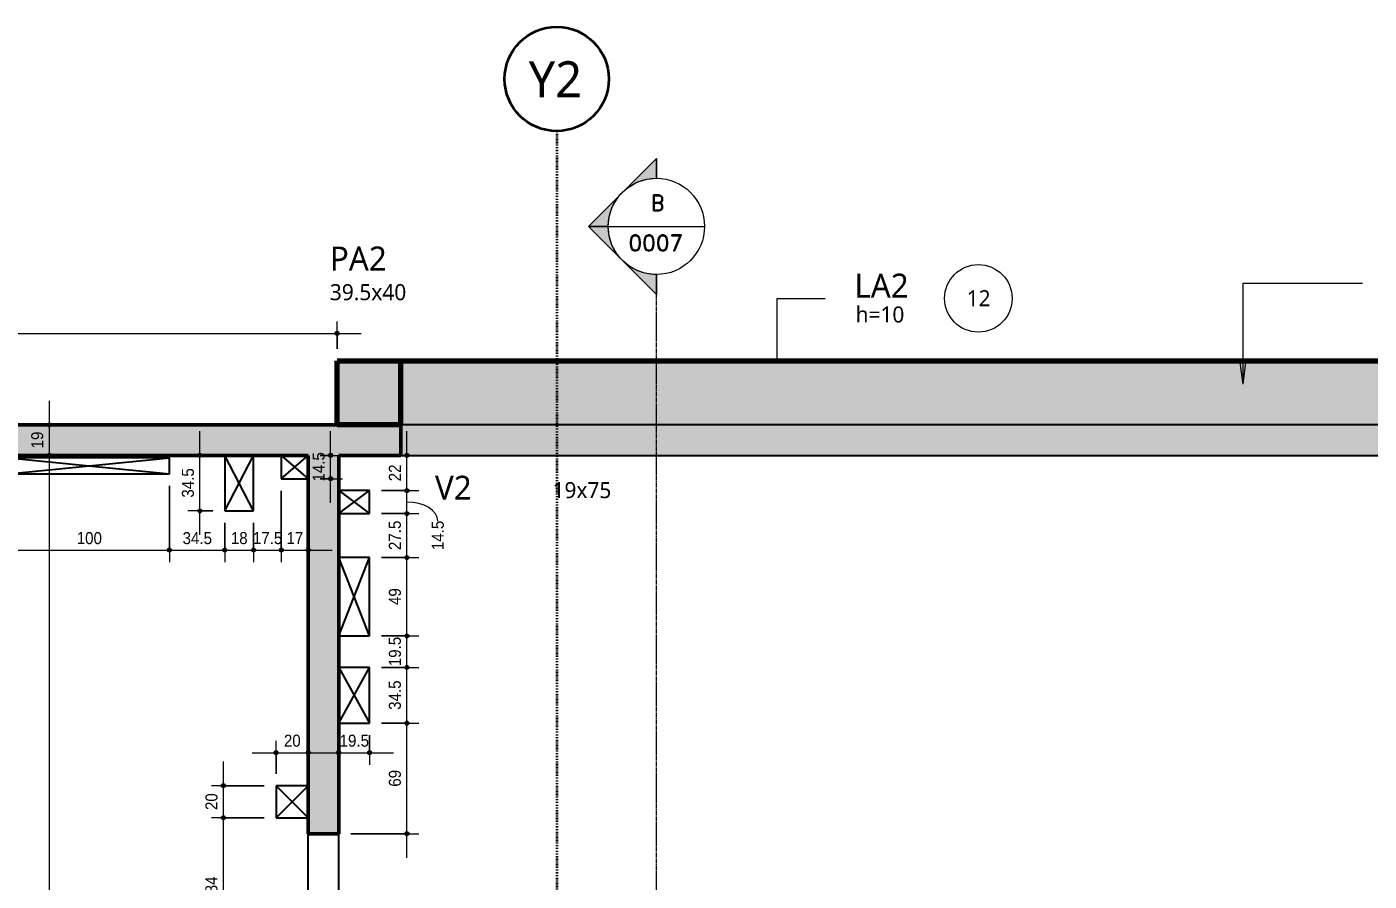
# Model space of a CAD drawing. Header units: centimetres. Extents: x -1981 to 73905, y -3196 to 88043.
# Drawn here: x -82 to 755, y 423 to 955 of the extents above; entities that cross this region are included whole.
import ezdxf

# ---------------------------------------------------------------- set-up
doc = ezdxf.new("R2010")
doc.units = ezdxf.units.CM
doc.linetypes.add('Centro de 6 mm', pattern=[1.32, 0.6, -0.24, 0.24, -0.24])
doc.linetypes.add('Dash dot', pattern=[1.5875, 0.635, -0.47625, 0, -0.47625])
for name, color, linetype, lineweight in [('A-ANNO-DIMS', 7, 'Continuous', 9), ('A-ANNO-DIMS-50', 7, 'Continuous', 9), ('A-DETL-THIN', 7, 'Continuous', 25), ('A-FLOR', 7, 'Continuous', 25), ('A-FLOR-IDEN', 7, 'Continuous', 9), ('G-ANNO-SYMB', 7, 'Continuous', 9), ('G-ANNO-TEXT', 7, 'Continuous', 9), ('S-BEAM', 7, 'Continuous', 25), ('S-BEAM-IDEN', 7, 'Continuous', 9), ('S-COLS', 7, 'Continuous', 25), ('S-COLS-IDEN', 7, 'Continuous', 9), ('S-GRID', 7, 'Continuous', 9), ('S-GRID-IDEN', 7, 'Continuous', 9)]:
    doc.layers.add(name, color=color, linetype=linetype, lineweight=lineweight)
doc.layers.add('A-DETL', color=7, linetype='Continuous', lineweight=18, true_color=0x00a600)
doc.styles.add('Arial_1', font='arial.ttf', dxfattribs={"width": 0.9, "height": 7.5})
doc.styles.add('Gadugi', font='gadugi.ttf', dxfattribs={"height": 15})
doc.styles.add('Gadugi_1', font='gadugi.ttf', dxfattribs={"height": 10})
doc.styles.add('Gadugi_3', font='gadugi.ttf', dxfattribs={"height": 22.5})
doc.styles.add('RomanD', font='romand__.ttf', dxfattribs={"height": 10})
doc.dimstyles.new('PED_1_5mm_ESQ', dxfattribs={"dimscale": 30.48, "dimtxt": 7.651945, "dimasz": 0.328084, "dimexe": 0.246063, "dimexo": 0.246063, "dimgap": 0.049213, "dimtad": 1, "dimdec": 1, "dimrnd": 0.5, "dimdsep": 46, "dimtxsty": 'Arial_1', "dimblk1": 'DOTSMALL', "dimblk2": 'DOTSMALL', "dimsah": 1, "dimcen": 0.09, "dimdle": 0.492126, "dimazin": 0, "dimtfac": 1, "dimtdec": 4, "dimtix": 1, "dimtmove": 0, "dimatfit": 3, "dimfxl": 1, "dimtvp": 1, "dimtolj": 1, "dimtzin": 0, "dimarcsym": 2})
doc.dimstyles.new('PED_1_5mm_ESQ_2', dxfattribs={"dimscale": 30.48, "dimtxt": 7.651945, "dimasz": 0.328084, "dimexe": 0.246063, "dimexo": 0.246063, "dimgap": 0.049213, "dimtad": 1, "dimdec": 1, "dimrnd": 0.5, "dimdsep": 46, "dimtxsty": 'Arial_1', "dimblk1": 'DOTSMALL', "dimblk2": 'DOTSMALL', "dimsah": 1, "dimcen": 0.09, "dimdle": 0.492126, "dimazin": 0, "dimtfac": 1, "dimtdec": 4, "dimtix": 1, "dimtmove": 1, "dimatfit": 3, "dimfxl": 1, "dimtvp": 1, "dimtolj": 1, "dimtzin": 0, "dimarcsym": 2})

# ---------------------------------------------------------------- blocks, each defined once
blk = doc.blocks.new('Corte - M_Cabeça do corte - Preenchida-2060824-PL G 001 - FORMA DO PAVIMENTO TIPO 2')
at = {"layer": 'G-ANNO-SYMB'}
h = blk.add_hatch(color=256, dxfattribs=at)
edge = h.paths.add_edge_path(flags=0)
edge.add_line((-0.6, 0.849), (-0.6, 0.6))
edge.add_arc((-0.6, 0), 0.6, 90, 135)
edge.add_line((-1.024, 0.424), (-0.6, 0.849))
h = blk.add_hatch(color=256, dxfattribs=at)
edge = h.paths.add_edge_path(flags=0)
edge.add_line((-0.6, 0.849), (-0.176, 0.424))
edge.add_arc((-0.6, 0), 0.6, 45, 90)
edge.add_line((-0.6, 0.6), (-0.6, 0.849))
h = blk.add_hatch(color=256, dxfattribs=at)
edge = h.paths.add_edge_path(flags=0)
edge.add_line((-1.449, 0), (-1.024, 0.424))
edge.add_arc((-0.6, 0), 0.6, 135, 180)
edge.add_line((-1.2, 0), (-1.449, 0))
h = blk.add_hatch(color=256, dxfattribs=at)
edge = h.paths.add_edge_path(flags=0)
edge.add_line((0.249, 0), (0, 0))
edge.add_arc((-0.6, 0), 0.6, 360, 405)
edge.add_line((-0.176, 0.424), (0.249, 0))
for p, q in [((-0.6, 0.849), (-1.449, 0)), ((-0.6, 0.849), (-1.024, 0.424)), ((-0.6, 0.849), (0.249, 0)), ((-0.6, 0.6), (-0.6, 0.849)), ((-0.6, 0.849), (-0.6, 0.6)), ((-0.176, 0.424), (-0.6, 0.849)), ((-1.024, 0.424), (-1.449, 0)), ((0.249, 0), (-0.176, 0.424)), ((-1.449, 0), (-1.2, 0)), ((0, 0), (0.249, 0)), ((-1.2, 0), (-1.449, 0)), ((0, 0), (0.249, 0))]:
    blk.add_line(p, q, dxfattribs=at)
for start, end in [(360, 180), (90, 135), (45, 90), (135, 180), (360, 45), (180, 360)]:
    blk.add_arc((-0.6, 0), 0.6, start, end, dxfattribs=at)
blk = doc.blocks.new('PED_TAG_LAJE_R03 - TÍTULO_ESPESSURA_REBAIXO _LADO_-2582900-PL G 001 - FORMA DO PAVIMENTO TIPO 2')
at = {"layer": 'A-FLOR-IDEN'}
blk.add_circle((1.073, 0), 0.421, dxfattribs=at)
blk = doc.blocks.new('Eixo - Y2-2173031-PL G 001 - FORMA DO PAVIMENTO TIPO 2')
at = {"layer": 'S-GRID-IDEN', "color": 40, "lineweight": 35, "true_color": 0xffc000}
blk.add_circle((0, 0), 0.65, dxfattribs=at)
blk = doc.blocks.new('DIMBLOCK63-PL G 001 - FORMA DO PAVIMENTO TIPO 2')
at = {"layer": 'A-ANNO-DIMS-50'}
h = blk.add_hatch(color=256, dxfattribs=at)
edge = h.paths.add_edge_path(flags=0)
edge.add_arc((-68.38, 707.12), 1.25, 0, 360)
h = blk.add_hatch(color=256, dxfattribs=at)
edge = h.paths.add_edge_path(flags=0)
edge.add_arc((-68.38, 688.12), 1.25, 0, 360)
for p, q in [((-68.38, 722.12), (-68.38, 688.12)), ((-74.12, 707.12), (-60.88, 707.12)), ((-68.38, 707.12), (-74.12, 707.12)), ((-74.12, 688.12), (-60.88, 688.12)), ((-68.38, 688.12), (-74.12, 688.12))]:
    blk.add_line(p, q, dxfattribs=at)
for centre in [(-68.38, 707.12), (-68.38, 688.12)]:
    blk.add_circle(centre, 1.25, dxfattribs=at)
at = {"layer": 'A-ANNO-DIMS-50', "color": 0, "insert": (-79.62, 692.44), "char_height": 7.5, "width": 12.4315, "attachment_point": 1, "rotation": 90, "line_spacing_factor": 0.941778, "style": 'Arial_1'}
blk.add_mtext('19', dxfattribs=at)
blk = doc.blocks.new('_DotSmall')
at = {"color": 0, "linetype": 'ByBlock', "const_width": 0.5}
blk.add_lwpolyline([(-0.0625, 0, 1), (0.0625, 0, 1)], format="xyb", close=True, dxfattribs=at)
blk = doc.blocks.new('DIMBLOCK64-PL G 001 - FORMA DO PAVIMENTO TIPO 2')
at = {"layer": 'A-ANNO-DIMS-50'}
h = blk.add_hatch(color=256, dxfattribs=at)
edge = h.paths.add_edge_path(flags=0)
edge.add_arc((-68.38, 688.12), 1.25, 0, 360)
h = blk.add_hatch(color=256, dxfattribs=at)
edge = h.paths.add_edge_path(flags=0)
edge.add_arc((-68.38, -116.45), 1.25, 0, 360)
for p, q in [((-74.12, 688.12), (-60.88, 688.12)), ((-68.38, 688.12), (-74.12, 688.12)), ((-68.38, 688.12), (-68.38, -116.45)), ((-74.12, -116.45), (-60.88, -116.45)), ((-68.38, -116.45), (-74.12, -116.45))]:
    blk.add_line(p, q, dxfattribs=at)
for centre in [(-68.38, 688.12), (-68.38, -116.45)]:
    blk.add_circle(centre, 1.25, dxfattribs=at)
at = {"layer": 'A-ANNO-DIMS-50', "color": 0, "insert": (-79.62, 274.18), "char_height": 7.5, "width": 27.9708, "attachment_point": 1, "rotation": 90, "line_spacing_factor": 0.941778, "style": 'Arial_1'}
blk.add_mtext('804.5', dxfattribs=at)
blk = doc.blocks.new('DIMBLOCK66-PL G 001 - FORMA DO PAVIMENTO TIPO 2')
at = {"layer": 'A-ANNO-DIMS-50'}
h = blk.add_hatch(color=256, dxfattribs=at)
edge = h.paths.add_edge_path(flags=0)
edge.add_arc((-346.85, 764.17), 1.25, 0, 360)
h = blk.add_hatch(color=256, dxfattribs=at)
edge = h.paths.add_edge_path(flags=0)
edge.add_arc((111.15, 764.17), 1.25, 0, 360)
for p, q in [((-346.85, 754.62), (-346.85, 771.67)), ((111.15, 754.62), (111.15, 771.67)), ((-361.85, 764.17), (126.15, 764.17)), ((-346.85, 764.17), (-346.85, 754.62)), ((111.15, 764.17), (111.15, 754.62))]:
    blk.add_line(p, q, dxfattribs=at)
for centre in [(-346.85, 764.17), (111.15, 764.17)]:
    blk.add_circle(centre, 1.25, dxfattribs=at)
at = {"layer": 'A-ANNO-DIMS-50', "color": 0, "insert": (-125.62, 775.4), "char_height": 7.5, "width": 18.6472, "attachment_point": 1, "line_spacing_factor": 0.941778, "style": 'Arial_1'}
blk.add_mtext('458', dxfattribs=at)
blk = doc.blocks.new('DIMBLOCK103-PL G 001 - FORMA DO PAVIMENTO TIPO 2')
at = {"layer": 'A-ANNO-DIMS-50'}
h = blk.add_hatch(color=256, dxfattribs=at)
edge = h.paths.add_edge_path(flags=0)
edge.add_arc((40.26, 462.05), 1.25, 0, 360)
h = blk.add_hatch(color=256, dxfattribs=at)
edge = h.paths.add_edge_path(flags=0)
edge.add_arc((40.26, 378.12), 1.25, 0, 360)
for p, q in [((65.64, 462.05), (32.76, 462.05)), ((40.26, 378.12), (40.26, 462.05)), ((40.26, 462.05), (65.64, 462.05)), ((65.64, 378.12), (32.76, 378.12)), ((40.26, 378.12), (65.64, 378.12))]:
    blk.add_line(p, q, dxfattribs=at)
for centre in [(40.26, 462.05), (40.26, 378.12)]:
    blk.add_circle(centre, 1.25, dxfattribs=at)
at = {"layer": 'A-ANNO-DIMS-50', "color": 0, "insert": (29.02, 414.9), "char_height": 7.5, "width": 12.4315, "attachment_point": 1, "rotation": 90, "line_spacing_factor": 0.941778, "style": 'Arial_1'}
blk.add_mtext('84', dxfattribs=at)
blk = doc.blocks.new('DIMBLOCK104-PL G 001 - FORMA DO PAVIMENTO TIPO 2')
at = {"layer": 'A-ANNO-DIMS-50'}
h = blk.add_hatch(color=256, dxfattribs=at)
edge = h.paths.add_edge_path(flags=0)
edge.add_arc((40.26, 482.05), 1.25, 0, 360)
h = blk.add_hatch(color=256, dxfattribs=at)
edge = h.paths.add_edge_path(flags=0)
edge.add_arc((40.26, 462.05), 1.25, 0, 360)
for p, q in [((40.26, 462.05), (40.26, 497.05)), ((65.64, 482.05), (32.76, 482.05)), ((40.26, 482.05), (65.64, 482.05)), ((65.64, 462.05), (32.76, 462.05)), ((40.26, 462.05), (65.64, 462.05))]:
    blk.add_line(p, q, dxfattribs=at)
for centre in [(40.26, 482.05), (40.26, 462.05)]:
    blk.add_circle(centre, 1.25, dxfattribs=at)
at = {"layer": 'A-ANNO-DIMS-50', "color": 0, "insert": (29.02, 466.87), "char_height": 7.5, "width": 12.4315, "attachment_point": 1, "rotation": 90, "line_spacing_factor": 0.941778, "style": 'Arial_1'}
blk.add_mtext('20', dxfattribs=at)
blk = doc.blocks.new('DIMBLOCK105-PL G 001 - FORMA DO PAVIMENTO TIPO 2')
at = {"layer": 'A-ANNO-DIMS-50'}
h = blk.add_hatch(color=256, dxfattribs=at)
edge = h.paths.add_edge_path(flags=0)
edge.add_arc((-93.49, 629.01), 1.25, 0, 360)
h = blk.add_hatch(color=256, dxfattribs=at)
edge = h.paths.add_edge_path(flags=0)
edge.add_arc((6.55, 629.01), 1.25, 0, 360)
for p, q in [((-93.49, 669.12), (-93.49, 621.51)), ((-93.49, 629.01), (-93.49, 669.12)), ((6.55, 669.12), (6.55, 621.51)), ((6.55, 629.01), (6.55, 669.12)), ((-108.49, 629.01), (6.55, 629.01))]:
    blk.add_line(p, q, dxfattribs=at)
for centre in [(-93.49, 629.01), (6.55, 629.01)]:
    blk.add_circle(centre, 1.25, dxfattribs=at)
at = {"layer": 'A-ANNO-DIMS-50', "color": 0, "insert": (-51.24, 640.24), "char_height": 7.5, "width": 18.6472, "attachment_point": 1, "line_spacing_factor": 0.941778, "style": 'Arial_1'}
blk.add_mtext('100', dxfattribs=at)
blk = doc.blocks.new('DIMBLOCK106-PL G 001 - FORMA DO PAVIMENTO TIPO 2')
at = {"layer": 'A-ANNO-DIMS-50'}
h = blk.add_hatch(color=256, dxfattribs=at)
edge = h.paths.add_edge_path(flags=0)
edge.add_arc((6.55, 629.01), 1.25, 0, 360)
h = blk.add_hatch(color=256, dxfattribs=at)
edge = h.paths.add_edge_path(flags=0)
edge.add_arc((41.12, 629.01), 1.25, 0, 360)
for p, q in [((6.55, 669.12), (6.55, 621.51)), ((6.55, 629.01), (6.55, 669.12)), ((41.12, 645.98), (41.12, 621.51)), ((41.12, 629.01), (41.12, 645.98)), ((6.55, 629.01), (41.12, 629.01))]:
    blk.add_line(p, q, dxfattribs=at)
for centre in [(6.55, 629.01), (41.12, 629.01)]:
    blk.add_circle(centre, 1.25, dxfattribs=at)
at = {"layer": 'A-ANNO-DIMS-50', "color": 0, "insert": (14.77, 640.24), "char_height": 7.5, "width": 21.7551, "attachment_point": 1, "line_spacing_factor": 0.941778, "style": 'Arial_1'}
blk.add_mtext('34.5', dxfattribs=at)
blk = doc.blocks.new('DIMBLOCK107-PL G 001 - FORMA DO PAVIMENTO TIPO 2')
at = {"layer": 'A-ANNO-DIMS-50'}
h = blk.add_hatch(color=256, dxfattribs=at)
edge = h.paths.add_edge_path(flags=0)
edge.add_arc((41.12, 629.01), 1.25, 0, 360)
h = blk.add_hatch(color=256, dxfattribs=at)
edge = h.paths.add_edge_path(flags=0)
edge.add_arc((59.03, 629.01), 1.25, 0, 360)
for p, q in [((41.12, 645.98), (41.12, 621.51)), ((41.12, 629.01), (41.12, 645.98)), ((59.03, 645.98), (59.03, 621.51)), ((59.03, 629.01), (59.03, 645.98)), ((41.12, 629.01), (59.03, 629.01))]:
    blk.add_line(p, q, dxfattribs=at)
for centre in [(41.12, 629.01), (59.03, 629.01)]:
    blk.add_circle(centre, 1.25, dxfattribs=at)
at = {"layer": 'A-ANNO-DIMS-50', "color": 0, "insert": (44.89, 640.24), "char_height": 7.5, "width": 12.4315, "attachment_point": 1, "line_spacing_factor": 0.941778, "style": 'Arial_1'}
blk.add_mtext('18', dxfattribs=at)
blk = doc.blocks.new('DIMBLOCK108-PL G 001 - FORMA DO PAVIMENTO TIPO 2')
at = {"layer": 'A-ANNO-DIMS-50'}
h = blk.add_hatch(color=256, dxfattribs=at)
edge = h.paths.add_edge_path(flags=0)
edge.add_arc((59.03, 629.01), 1.25, 0, 360)
h = blk.add_hatch(color=256, dxfattribs=at)
edge = h.paths.add_edge_path(flags=0)
edge.add_arc((76.35, 629.01), 1.25, 0, 360)
for p, q in [((76.35, 666.01), (76.35, 621.51)), ((76.35, 629.01), (76.35, 666.01)), ((59.03, 645.98), (59.03, 621.51)), ((59.03, 629.01), (59.03, 645.98)), ((59.03, 629.01), (76.35, 629.01))]:
    blk.add_line(p, q, dxfattribs=at)
for centre in [(59.03, 629.01), (76.35, 629.01)]:
    blk.add_circle(centre, 1.25, dxfattribs=at)
at = {"layer": 'A-ANNO-DIMS-50', "color": 0, "insert": (58.62, 640.24), "char_height": 7.5, "width": 21.7551, "attachment_point": 1, "line_spacing_factor": 0.941778, "style": 'Arial_1'}
blk.add_mtext('17.5', dxfattribs=at)
blk = doc.blocks.new('DIMBLOCK109-PL G 001 - FORMA DO PAVIMENTO TIPO 2')
at = {"layer": 'A-ANNO-DIMS-50'}
h = blk.add_hatch(color=256, dxfattribs=at)
edge = h.paths.add_edge_path(flags=0)
edge.add_arc((76.35, 629.01), 1.25, 0, 360)
h = blk.add_hatch(color=256, dxfattribs=at)
edge = h.paths.add_edge_path(flags=0)
edge.add_arc((93.14, 629.01), 1.25, 0, 360)
for p, q in [((76.35, 666.01), (76.35, 621.51)), ((76.35, 629.01), (76.35, 666.01)), ((93.14, 623.28), (93.14, 636.51)), ((76.35, 629.01), (108.14, 629.01)), ((93.14, 629.01), (93.14, 623.28))]:
    blk.add_line(p, q, dxfattribs=at)
for centre in [(76.35, 629.01), (93.14, 629.01)]:
    blk.add_circle(centre, 1.25, dxfattribs=at)
at = {"layer": 'A-ANNO-DIMS-50', "color": 0, "insert": (79.56, 640.24), "char_height": 7.5, "width": 12.4315, "attachment_point": 1, "line_spacing_factor": 0.941778, "style": 'Arial_1'}
blk.add_mtext('17', dxfattribs=at)
blk = doc.blocks.new('DIMBLOCK110-PL G 001 - FORMA DO PAVIMENTO TIPO 2')
at = {"layer": 'A-ANNO-DIMS-50'}
h = blk.add_hatch(color=256, dxfattribs=at)
edge = h.paths.add_edge_path(flags=0)
edge.add_arc((25.56, 688.12), 1.25, 0, 360)
h = blk.add_hatch(color=256, dxfattribs=at)
edge = h.paths.add_edge_path(flags=0)
edge.add_arc((25.56, 653.48), 1.25, 0, 360)
for p, q in [((25.56, 638.48), (25.56, 703.12)), ((31.3, 688.12), (18.06, 688.12)), ((25.56, 688.12), (31.3, 688.12)), ((33.62, 653.48), (18.06, 653.48)), ((25.56, 653.48), (33.62, 653.48))]:
    blk.add_line(p, q, dxfattribs=at)
for centre in [(25.56, 688.12), (25.56, 653.48)]:
    blk.add_circle(centre, 1.25, dxfattribs=at)
at = {"layer": 'A-ANNO-DIMS-50', "color": 0, "insert": (14.33, 661.74), "char_height": 7.5, "width": 21.7551, "attachment_point": 1, "rotation": 90, "line_spacing_factor": 0.941778, "style": 'Arial_1'}
blk.add_mtext('34.5', dxfattribs=at)
blk = doc.blocks.new('DIMBLOCK111-PL G 001 - FORMA DO PAVIMENTO TIPO 2')
at = {"layer": 'A-ANNO-DIMS-50'}
h = blk.add_hatch(color=256, dxfattribs=at)
edge = h.paths.add_edge_path(flags=0)
edge.add_arc((107.11, 688.12), 1.25, 0, 360)
h = blk.add_hatch(color=256, dxfattribs=at)
edge = h.paths.add_edge_path(flags=0)
edge.add_arc((107.11, 673.51), 1.25, 0, 360)
for p, q in [((107.11, 658.51), (107.11, 703.12)), ((100.64, 688.12), (114.61, 688.12)), ((107.11, 688.12), (100.64, 688.12)), ((100.64, 673.51), (114.61, 673.51)), ((107.11, 673.51), (100.64, 673.51))]:
    blk.add_line(p, q, dxfattribs=at)
for centre in [(107.11, 688.12), (107.11, 673.51)]:
    blk.add_circle(centre, 1.25, dxfattribs=at)
at = {"layer": 'A-ANNO-DIMS-50', "color": 0, "insert": (95.88, 671.75), "char_height": 7.5, "width": 21.7551, "attachment_point": 1, "rotation": 90, "line_spacing_factor": 0.941778, "style": 'Arial_1'}
blk.add_mtext('14.5', dxfattribs=at)
blk = doc.blocks.new('DIMBLOCK113-PL G 001 - FORMA DO PAVIMENTO TIPO 2')
at = {"layer": 'A-ANNO-DIMS-50'}
h = blk.add_hatch(color=256, dxfattribs=at)
edge = h.paths.add_edge_path(flags=0)
edge.add_arc((73.14, 502.64), 1.25, 0, 360)
h = blk.add_hatch(color=256, dxfattribs=at)
edge = h.paths.add_edge_path(flags=0)
edge.add_arc((93.14, 502.64), 1.25, 0, 360)
for p, q in [((58.14, 502.64), (108.14, 502.64)), ((73.14, 489.55), (73.14, 510.14)), ((73.14, 502.64), (73.14, 489.55)), ((93.14, 496.91), (93.14, 510.14)), ((93.14, 502.64), (93.14, 496.91))]:
    blk.add_line(p, q, dxfattribs=at)
for centre in [(73.14, 502.64), (93.14, 502.64)]:
    blk.add_circle(centre, 1.25, dxfattribs=at)
at = {"layer": 'A-ANNO-DIMS-50', "color": 0, "insert": (77.96, 513.88), "char_height": 7.5, "width": 12.4315, "attachment_point": 1, "line_spacing_factor": 0.941778, "style": 'Arial_1'}
blk.add_mtext('20', dxfattribs=at)
blk = doc.blocks.new('DIMBLOCK187-PL G 001 - FORMA DO PAVIMENTO TIPO 2')
at = {"layer": 'A-ANNO-DIMS-50'}
h = blk.add_hatch(color=256, dxfattribs=at)
edge = h.paths.add_edge_path(flags=0)
edge.add_arc((154.66, 521.06), 1.25, 0, 360)
h = blk.add_hatch(color=256, dxfattribs=at)
edge = h.paths.add_edge_path(flags=0)
edge.add_arc((154.66, 452.12), 1.25, 0, 360)
for p, q in [((138.89, 521.06), (162.16, 521.06)), ((154.66, 521.06), (138.89, 521.06)), ((154.66, 437.12), (154.66, 521.06)), ((119.64, 452.12), (162.16, 452.12)), ((154.66, 452.12), (119.64, 452.12))]:
    blk.add_line(p, q, dxfattribs=at)
for centre in [(154.66, 521.06), (154.66, 452.12)]:
    blk.add_circle(centre, 1.25, dxfattribs=at)
at = {"layer": 'A-ANNO-DIMS-50', "color": 0, "insert": (143.42, 481.41), "char_height": 7.5, "width": 12.4315, "attachment_point": 1, "rotation": 90, "line_spacing_factor": 0.941778, "style": 'Arial_1'}
blk.add_mtext('69', dxfattribs=at)
blk = doc.blocks.new('DIMBLOCK188-PL G 001 - FORMA DO PAVIMENTO TIPO 2')
at = {"layer": 'A-ANNO-DIMS-50'}
h = blk.add_hatch(color=256, dxfattribs=at)
edge = h.paths.add_edge_path(flags=0)
edge.add_arc((154.66, 555.79), 1.25, 0, 360)
h = blk.add_hatch(color=256, dxfattribs=at)
edge = h.paths.add_edge_path(flags=0)
edge.add_arc((154.66, 521.06), 1.25, 0, 360)
for p, q in [((138.89, 555.79), (162.16, 555.79)), ((154.66, 555.79), (138.89, 555.79)), ((154.66, 521.06), (154.66, 555.79)), ((138.89, 521.06), (162.16, 521.06)), ((154.66, 521.06), (138.89, 521.06))]:
    blk.add_line(p, q, dxfattribs=at)
for centre in [(154.66, 555.79), (154.66, 521.06)]:
    blk.add_circle(centre, 1.25, dxfattribs=at)
at = {"layer": 'A-ANNO-DIMS-50', "color": 0, "insert": (143.42, 529.36), "char_height": 7.5, "width": 21.7551, "attachment_point": 1, "rotation": 90, "line_spacing_factor": 0.941778, "style": 'Arial_1'}
blk.add_mtext('34.5', dxfattribs=at)
blk = doc.blocks.new('DIMBLOCK189-PL G 001 - FORMA DO PAVIMENTO TIPO 2')
at = {"layer": 'A-ANNO-DIMS-50'}
h = blk.add_hatch(color=256, dxfattribs=at)
edge = h.paths.add_edge_path(flags=0)
edge.add_arc((154.66, 575.5), 1.25, 0, 360)
h = blk.add_hatch(color=256, dxfattribs=at)
edge = h.paths.add_edge_path(flags=0)
edge.add_arc((154.66, 555.79), 1.25, 0, 360)
for p, q in [((138.89, 575.5), (162.16, 575.5)), ((154.66, 575.5), (138.89, 575.5)), ((154.66, 555.79), (154.66, 575.5)), ((138.89, 555.79), (162.16, 555.79)), ((154.66, 555.79), (138.89, 555.79))]:
    blk.add_line(p, q, dxfattribs=at)
for centre in [(154.66, 575.5), (154.66, 555.79)]:
    blk.add_circle(centre, 1.25, dxfattribs=at)
at = {"layer": 'A-ANNO-DIMS-50', "color": 0, "insert": (143.42, 556.58), "char_height": 7.5, "width": 21.7551, "attachment_point": 1, "rotation": 90, "line_spacing_factor": 0.941778, "style": 'Arial_1'}
blk.add_mtext('19.5', dxfattribs=at)
blk = doc.blocks.new('DIMBLOCK190-PL G 001 - FORMA DO PAVIMENTO TIPO 2')
at = {"layer": 'A-ANNO-DIMS-50'}
h = blk.add_hatch(color=256, dxfattribs=at)
edge = h.paths.add_edge_path(flags=0)
edge.add_arc((154.66, 624.38), 1.25, 0, 360)
h = blk.add_hatch(color=256, dxfattribs=at)
edge = h.paths.add_edge_path(flags=0)
edge.add_arc((154.66, 575.5), 1.25, 0, 360)
for p, q in [((138.89, 624.38), (162.16, 624.38)), ((154.66, 624.38), (138.89, 624.38)), ((154.66, 575.5), (154.66, 624.38)), ((138.89, 575.5), (162.16, 575.5)), ((154.66, 575.5), (138.89, 575.5))]:
    blk.add_line(p, q, dxfattribs=at)
for centre in [(154.66, 624.38), (154.66, 575.5)]:
    blk.add_circle(centre, 1.25, dxfattribs=at)
at = {"layer": 'A-ANNO-DIMS-50', "color": 0, "insert": (143.42, 594.76), "char_height": 7.5, "width": 12.4315, "attachment_point": 1, "rotation": 90, "line_spacing_factor": 0.941778, "style": 'Arial_1'}
blk.add_mtext('49', dxfattribs=at)
blk = doc.blocks.new('DIMBLOCK191-PL G 001 - FORMA DO PAVIMENTO TIPO 2')
at = {"layer": 'A-ANNO-DIMS-50'}
h = blk.add_hatch(color=256, dxfattribs=at)
edge = h.paths.add_edge_path(flags=0)
edge.add_arc((154.66, 651.83), 1.25, 0, 360)
h = blk.add_hatch(color=256, dxfattribs=at)
edge = h.paths.add_edge_path(flags=0)
edge.add_arc((154.66, 624.38), 1.25, 0, 360)
for p, q in [((138.89, 651.83), (162.16, 651.83)), ((154.66, 651.83), (138.89, 651.83)), ((154.66, 624.38), (154.66, 651.83)), ((138.89, 624.38), (162.16, 624.38)), ((154.66, 624.38), (138.89, 624.38))]:
    blk.add_line(p, q, dxfattribs=at)
for centre in [(154.66, 651.83), (154.66, 624.38)]:
    blk.add_circle(centre, 1.25, dxfattribs=at)
at = {"layer": 'A-ANNO-DIMS-50', "color": 0, "insert": (143.42, 629.04), "char_height": 7.5, "width": 21.7551, "attachment_point": 1, "rotation": 90, "line_spacing_factor": 0.941778, "style": 'Arial_1'}
blk.add_mtext('27.5', dxfattribs=at)
blk = doc.blocks.new('DIMBLOCK192-PL G 001 - FORMA DO PAVIMENTO TIPO 2')
at = {"layer": 'A-ANNO-DIMS-50'}
h = blk.add_hatch(color=256, dxfattribs=at)
edge = h.paths.add_edge_path(flags=0)
edge.add_arc((154.66, 666.11), 1.25, 0, 360)
h = blk.add_hatch(color=256, dxfattribs=at)
edge = h.paths.add_edge_path(flags=0)
edge.add_arc((154.66, 651.83), 1.25, 0, 360)
for p, q in [((138.89, 666.11), (162.16, 666.11)), ((154.66, 666.11), (138.89, 666.11)), ((154.66, 651.83), (154.66, 666.11)), ((138.89, 651.83), (162.16, 651.83)), ((154.66, 651.83), (138.89, 651.83))]:
    blk.add_line(p, q, dxfattribs=at)
for centre in [(154.66, 666.11), (154.66, 651.83)]:
    blk.add_circle(centre, 1.25, dxfattribs=at)
blk.add_ellipse((154.66, 647.1), major_axis=(19.39, 0), ratio=0.612111, start_param=0, end_param=1.570796, dxfattribs=at)
at = {"layer": 'A-ANNO-DIMS-50', "color": 0, "insert": (170.2, 628.98), "char_height": 7.5, "width": 21.7551, "attachment_point": 1, "rotation": 90, "line_spacing_factor": 0.941778, "style": 'Arial_1'}
blk.add_mtext('14.5', dxfattribs=at)
blk = doc.blocks.new('DIMBLOCK193-PL G 001 - FORMA DO PAVIMENTO TIPO 2')
at = {"layer": 'A-ANNO-DIMS-50'}
h = blk.add_hatch(color=256, dxfattribs=at)
edge = h.paths.add_edge_path(flags=0)
edge.add_arc((154.66, 688.12), 1.25, 0, 360)
h = blk.add_hatch(color=256, dxfattribs=at)
edge = h.paths.add_edge_path(flags=0)
edge.add_arc((154.66, 666.11), 1.25, 0, 360)
for p, q in [((154.66, 666.11), (154.66, 703.12)), ((158.38, 688.12), (147.16, 688.12)), ((154.66, 688.12), (158.38, 688.12)), ((138.89, 666.11), (162.16, 666.11)), ((154.66, 666.11), (138.89, 666.11))]:
    blk.add_line(p, q, dxfattribs=at)
for centre in [(154.66, 688.12), (154.66, 666.11)]:
    blk.add_circle(centre, 1.25, dxfattribs=at)
at = {"layer": 'A-ANNO-DIMS-50', "color": 0, "insert": (143.42, 671.94), "char_height": 7.5, "width": 12.4315, "attachment_point": 1, "rotation": 90, "line_spacing_factor": 0.941778, "style": 'Arial_1'}
blk.add_mtext('22', dxfattribs=at)
blk = doc.blocks.new('DIMBLOCK194-PL G 001 - FORMA DO PAVIMENTO TIPO 2')
at = {"layer": 'A-ANNO-DIMS-50'}
h = blk.add_hatch(color=256, dxfattribs=at)
edge = h.paths.add_edge_path(flags=0)
edge.add_arc((112.14, 502.64), 1.25, 0, 360)
h = blk.add_hatch(color=256, dxfattribs=at)
edge = h.paths.add_edge_path(flags=0)
edge.add_arc((131.39, 502.64), 1.25, 0, 360)
for p, q in [((131.39, 513.56), (131.39, 495.14)), ((131.39, 502.64), (131.39, 513.56)), ((97.14, 502.64), (146.39, 502.64)), ((112.14, 496.91), (112.14, 510.14)), ((112.14, 502.64), (112.14, 496.91))]:
    blk.add_line(p, q, dxfattribs=at)
for centre in [(112.14, 502.64), (131.39, 502.64)]:
    blk.add_circle(centre, 1.25, dxfattribs=at)
at = {"layer": 'A-ANNO-DIMS-50', "color": 0, "insert": (112.7, 513.88), "char_height": 7.5, "width": 21.7551, "attachment_point": 1, "line_spacing_factor": 0.941778, "style": 'Arial_1'}
blk.add_mtext('19.5', dxfattribs=at)

msp = doc.modelspace()

# ---------------------------------------------------------------- hatches: boundary and pattern name
at = {"layer": 'A-FLOR', "true_color": 0xffffcc}
msp.add_hatch(color=7, dxfattribs=at).paths.add_polyline_path([(609.52, 707.12), (1329.65, 707.12), (1329.65, 747.12), (150.65, 747.12), (150.65, 707.12), (150.88, 707.12)], flags=0)
at = {"layer": 'S-BEAM', "true_color": 0xffffcc}
msp.add_hatch(color=7, dxfattribs=at).paths.add_polyline_path([(150.88, 688.12), (773.9, 688.12), (773.9, 707.12), (150.88, 707.12)], flags=0)
at = {"layer": 'S-COLS', "true_color": 0x808080}
for points in [[(150.65, 707.12), (150.65, 747.12), (111.15, 747.12), (111.15, 707.12)], [(93.14, 452.12), (112.14, 452.12), (112.14, 688.12), (150.88, 688.12), (150.88, 707.12), (-386.11, 707.12), (-386.11, 688.12), (-347.36, 688.12), (-347.36, 452.12), (-328.36, 452.12), (-328.36, 688.12), (93.14, 688.12), (93.14, 534.73)]]:
    msp.add_hatch(color=8, dxfattribs=at).paths.add_polyline_path(points, flags=0)

# ---------------------------------------------------------------- linework, layer by layer
at = {"layer": 'A-DETL', "color": 7}
for p, q in [((385.54, 745.98), (385.54, 785.98)), ((385.54, 785.98), (415.54, 785.98))]:
    msp.add_line(p, q, dxfattribs=at)
at = {"layer": 'A-DETL-THIN'}
for p, q in [((-93.49, 686.62), (6.55, 676.62)), ((-93.49, 676.62), (6.55, 686.62)), ((59.03, 653.48), (41.12, 688.12)), ((41.12, 653.48), (59.03, 688.12)), ((76.35, 688.12), (93.14, 673.51)), ((76.35, 673.51), (93.14, 688.12)), ((112.14, 651.83), (131.39, 666.11)), ((112.14, 666.11), (131.39, 651.83)), ((112.14, 575.5), (131.39, 624.38)), ((131.39, 575.5), (112.14, 624.38)), ((112.14, 555.79), (131.39, 521.06)), ((112.14, 521.06), (131.39, 555.79)), ((73.14, 482.05), (93.14, 462.05)), ((73.14, 462.05), (93.14, 482.05))]:
    msp.add_line(p, q, dxfattribs=at)
at = {"layer": 'A-FLOR', "color": 190, "lineweight": 70, "true_color": 0x8000ff}
msp.add_line((150.65, 747.12), (1329.65, 747.12), dxfattribs=at)
at = {"layer": 'A-FLOR'}
for p, q in [((6.55, 686.62), (-93.49, 686.62)), ((6.55, 676.62), (6.55, 686.62)), ((41.12, 688.12), (41.12, 653.48)), ((59.03, 653.48), (59.03, 688.12)), ((76.35, 688.12), (76.35, 673.51)), ((-93.49, 676.62), (6.55, 676.62)), ((76.35, 673.51), (93.14, 673.51)), ((131.39, 666.11), (112.14, 666.11)), ((131.39, 651.83), (131.39, 666.11)), ((41.12, 653.48), (59.03, 653.48)), ((112.14, 651.83), (131.39, 651.83)), ((131.39, 624.38), (112.14, 624.38)), ((131.39, 575.5), (131.39, 624.38)), ((112.14, 575.5), (131.39, 575.5)), ((131.39, 555.79), (112.14, 555.79)), ((131.39, 521.06), (131.39, 555.79)), ((112.14, 521.06), (131.39, 521.06)), ((93.14, 482.05), (73.14, 482.05)), ((73.14, 482.05), (73.14, 462.05)), ((73.14, 462.05), (93.14, 462.05))]:
    msp.add_line(p, q, dxfattribs=at)
at = {"layer": 'G-ANNO-SYMB'}
msp.add_line((280.31, 830.92), (340.31, 830.92), dxfattribs=at)
at = {"layer": 'G-ANNO-SYMB', "linetype": 'Centro de 6 mm'}
msp.add_line((310.31, -1114.45), (310.31, 800.92), dxfattribs=at)
at = {"layer": 'G-ANNO-TEXT'}
for p, q in [((676.24, 795.58), (750.66, 795.58)), ((676.24, 732.54), (676.24, 795.58)), ((676.24, 732.54), (674.27, 747.54)), ((676.24, 732.54), (678.22, 747.54))]:
    msp.add_line(p, q, dxfattribs=at)
at = {"layer": 'S-BEAM'}
for p, q in [((773.9, 707.12), (150.88, 707.12)), ((150.88, 688.12), (773.9, 688.12)), ((93.14, 213.12), (93.14, 452.12)), ((112.14, 213.12), (112.14, 452.12))]:
    msp.add_line(p, q, dxfattribs=at)
at = {"layer": 'S-COLS', "color": 190, "lineweight": 70, "true_color": 0x8000ff}
for p, q in [((111.15, 707.12), (111.15, 747.12)), ((111.15, 747.12), (150.65, 747.12)), ((150.65, 747.12), (150.65, 707.12)), ((150.65, 707.12), (111.15, 707.12))]:
    msp.add_line(p, q, dxfattribs=at)
at = {"layer": 'S-COLS', "lineweight": 50}
for p, q in [((-386.11, 707.12), (150.88, 707.12)), ((150.88, 707.12), (150.88, 688.12)), ((93.14, 688.12), (-328.36, 688.12)), ((93.14, 452.12), (93.14, 688.12)), ((150.88, 688.12), (112.14, 688.12)), ((112.14, 688.12), (112.14, 452.12)), ((112.14, 452.12), (93.14, 452.12))]:
    msp.add_line(p, q, dxfattribs=at)
at = {"layer": 'S-GRID', "color": 40, "linetype": 'Dash dot', "lineweight": 35, "true_color": 0xffc000}
msp.add_line((248.14, 890.4), (248.14, -1018.23), dxfattribs=at)

# ---------------------------------------------------------------- block references
at = {"layer": 'A-FLOR-IDEN', "xscale": 49.99999999999998, "yscale": 49.99999999999998, "zscale": 49.99999999999998}
msp.add_blockref('PED_TAG_LAJE_R03 - TÍTULO_ESPESSURA_REBAIXO _LADO_-2582900-PL G 001 - FORMA DO PAVIMENTO TIPO 2', (457.47, 786.03), dxfattribs=at)
at = {"layer": 'G-ANNO-SYMB', "extrusion": (0, 0, -1), "xscale": 49.99999999999998, "yscale": 49.99999999999998, "zscale": 49.99999999999998, "rotation": 270.0000000000002}
msp.add_blockref('Corte - M_Cabeça do corte - Preenchida-2060824-PL G 001 - FORMA DO PAVIMENTO TIPO 2', (-310.31, 800.92), dxfattribs=at)
at = {"layer": 'S-GRID-IDEN', "color": 40, "true_color": 0xffc000, "xscale": 49.99999999999998, "yscale": 49.99999999999998, "zscale": 49.99999999999998, "rotation": 180}
msp.add_blockref('Eixo - Y2-2173031-PL G 001 - FORMA DO PAVIMENTO TIPO 2', (248.14, 922.9), dxfattribs=at)

# ---------------------------------------------------------------- texts
at = {"layer": 'A-FLOR-IDEN', "attachment_point": 1}
for s, insert, char_height, width, style in [('LA2', (433.76, 801.46), 15, 42.4894, 'Gadugi'), ('12', (503.83, 791.13), 10, 18.4388, 'Gadugi_1'), ('h=10', (434.54, 780.99), 10, 39.6835, 'Gadugi_1')]:
    msp.add_mtext(s, dxfattribs=dict(at, insert=insert, char_height=char_height, width=width, style=style))
at = {"layer": 'G-ANNO-SYMB', "char_height": 10, "attachment_point": 1, "style": 'RomanD'}
for s, insert, width in [('B', (306.75, 850.55), 11.2236), ('0007', (292.85, 825.6), 44.8945)]:
    msp.add_mtext(s, dxfattribs=dict(at, insert=insert, width=width))
at = {"layer": 'S-BEAM-IDEN', "attachment_point": 1}
for s, insert, char_height, width, style in [('V2', (172.21, 675.37), 15, 30.0633, 'Gadugi'), ('19x75', (245.5, 671.43), 10, 44.8945, 'Gadugi_1')]:
    msp.add_mtext(s, dxfattribs=dict(at, insert=insert, char_height=char_height, width=width, style=style))
at = {"layer": 'S-COLS-IDEN', "attachment_point": 1}
for s, insert, char_height, width, style in [('PA2', (106.65, 818.38), 15, 44.8945, 'Gadugi'), ('39.5x40', (106.65, 794.89), 10, 57.7215, 'Gadugi_1')]:
    msp.add_mtext(s, dxfattribs=dict(at, insert=insert, char_height=char_height, width=width, style=style))
at = {"layer": 'S-GRID-IDEN', "color": 40, "true_color": 0xffc000, "insert": (230.62, 933.94), "char_height": 22.5, "width": 42.0886, "attachment_point": 1, "style": 'Gadugi_3'}
msp.add_mtext('Y2', dxfattribs=at)

# ---------------------------------------------------------------- dimensions: what is measured, and where the dimension line sits
at = {"layer": 'A-ANNO-DIMS'}
for base, p1, p2, override, picture, middle in [((111.15, 764.17), (-346.85, 747.12), (111.15, 747.12), {"dimpost": '<>', "dimfxl": 458}, 'DIMBLOCK66-PL G 001 - FORMA DO PAVIMENTO TIPO 2', (-117.85, 769.5)), ((6.55, 629.01), (-93.49, 676.62), (6.55, 676.62), {"dimpost": '<>', "dimfxl": 100.04071}, 'DIMBLOCK105-PL G 001 - FORMA DO PAVIMENTO TIPO 2', (-43.47, 634.34)), ((41.12, 629.01), (6.55, 676.62), (41.12, 653.48), {"dimpost": '<>', "dimfxl": 41.595883}, 'DIMBLOCK106-PL G 001 - FORMA DO PAVIMENTO TIPO 2', (23.83, 634.34)), ((76.35, 629.01), (59.03, 653.48), (76.35, 673.51), {"dimpost": '<>', "dimfxl": 26.480683}, 'DIMBLOCK108-PL G 001 - FORMA DO PAVIMENTO TIPO 2', (67.69, 634.34)), ((93.14, 629.01), (76.35, 673.51), (93.14, 630.78), {"dimpost": '<>', "dimfxl": 45.918835}, 'DIMBLOCK109-PL G 001 - FORMA DO PAVIMENTO TIPO 2', (84.74, 634.27)), ((59.03, 629.01), (41.12, 653.48), (59.03, 653.48), {"dimpost": '<>', "dimfxl": 17.908928}, 'DIMBLOCK107-PL G 001 - FORMA DO PAVIMENTO TIPO 2', (50.07, 634.34)), ((131.3857, 502.6443), (112.1355, 504.4121), (131.3857, 521.0616), {"dimpost": '<>', "dimfxl": 25.45153}, 'DIMBLOCK194-PL G 001 - FORMA DO PAVIMENTO TIPO 2', (121.7606, 507.9736)), ((93.14, 502.64), (73.14, 482.05), (93.14, 504.41), {"dimpost": '<>', "dimfxl": 30.000907}, 'DIMBLOCK113-PL G 001 - FORMA DO PAVIMENTO TIPO 2', (83.14, 507.97))]:
    dim = msp.add_linear_dim(base=base, p1=p1, p2=p2, dimstyle='PED_1_5mm_ESQ', override=override, dxfattribs=at)
    dim.commit()
    dim.dimension.update_dxf_attribs({"geometry": picture, "text_midpoint": middle})
for base, p1, p2, override, picture, middle in [((-68.38, 688.12), (-66.62, 707.12), (-66.62, 688.12), {"dimpost": '<>', "dimfxl": 19}, 'DIMBLOCK63-PL G 001 - FORMA DO PAVIMENTO TIPO 2', (-73.71, 697.62)), ((25.56, 688.12), (41.12, 653.48), (23.8, 688.12), {"dimpost": '<>', "dimfxl": 38.726768}, 'DIMBLOCK110-PL G 001 - FORMA DO PAVIMENTO TIPO 2', (20.23, 670.8)), ((107.11, 688.12), (93.14, 673.51), (93.14, 688.12), {"dimpost": '<>', "dimfxl": 14.6044}, 'DIMBLOCK111-PL G 001 - FORMA DO PAVIMENTO TIPO 2', (101.78, 680.82)), ((154.66, 688.12), (131.39, 666.11), (150.88, 688.12), {"dimpost": '<>', "dimfxl": 29.394836}, 'DIMBLOCK193-PL G 001 - FORMA DO PAVIMENTO TIPO 2', (149.39, 677.12)), ((-68.38, -116.45), (-66.62, 688.12), (-66.62, -116.45), {"dimpost": '<>', "dimfxl": 804.568661}, 'DIMBLOCK64-PL G 001 - FORMA DO PAVIMENTO TIPO 2', (-73.71, 285.83)), ((154.6558, 651.8338), (131.3857, 624.3823), (131.3857, 651.8338), {"dimpost": '<>', "dimfxl": 27.45146}, 'DIMBLOCK191-PL G 001 - FORMA DO PAVIMENTO TIPO 2', (149.3265, 638.1081)), ((154.66, 624.38), (131.39, 575.5), (131.39, 624.38), {"dimpost": '<>', "dimfxl": 48.877781}, 'DIMBLOCK190-PL G 001 - FORMA DO PAVIMENTO TIPO 2', (149.33, 599.94)), ((154.66, 575.5), (131.39, 555.79), (131.39, 575.5), {"dimpost": '<>', "dimfxl": 19.712136}, 'DIMBLOCK189-PL G 001 - FORMA DO PAVIMENTO TIPO 2', (149.33, 565.65)), ((154.66, 555.79), (131.39, 521.06), (131.39, 555.79), {"dimpost": '<>', "dimfxl": 34.730836}, 'DIMBLOCK188-PL G 001 - FORMA DO PAVIMENTO TIPO 2', (149.32, 538.43)), ((154.66, 521.06), (112.14, 452.12), (131.39, 521.06), {"dimpost": '<>', "dimfxl": 71.579452}, 'DIMBLOCK187-PL G 001 - FORMA DO PAVIMENTO TIPO 2', (149.33, 486.59)), ((40.26, 482.05), (73.14, 462.05), (73.14, 482.05), {"dimpost": '<>', "dimfxl": 19.99988}, 'DIMBLOCK104-PL G 001 - FORMA DO PAVIMENTO TIPO 2', (34.93, 472.05)), ((40.26, 462.05), (73.14, 378.12), (73.14, 462.05), {"dimpost": '<>', "dimfxl": 83.931504}, 'DIMBLOCK103-PL G 001 - FORMA DO PAVIMENTO TIPO 2', (34.93, 420.08))]:
    dim = msp.add_linear_dim(base=base, p1=p1, p2=p2, angle=90, dimstyle='PED_1_5mm_ESQ', override=override, dxfattribs=at)
    dim.commit()
    dim.dimension.update_dxf_attribs({"geometry": picture, "text_midpoint": middle})
dim = msp.add_linear_dim(base=(154.66, 666.11), p1=(131.39, 651.83), p2=(131.39, 666.11), angle=90, dimstyle='PED_1_5mm_ESQ_2', override={"dimpost": '<>', "dimfxl": 14.28072}, dxfattribs=at)
dim.commit()
dim.dimension.update_dxf_attribs({"geometry": 'DIMBLOCK192-PL G 001 - FORMA DO PAVIMENTO TIPO 2', "text_midpoint": (175.2, 639.85), "dimtype": 160, "text_rotation": 90})

doc.saveas('drawing.dxf')
